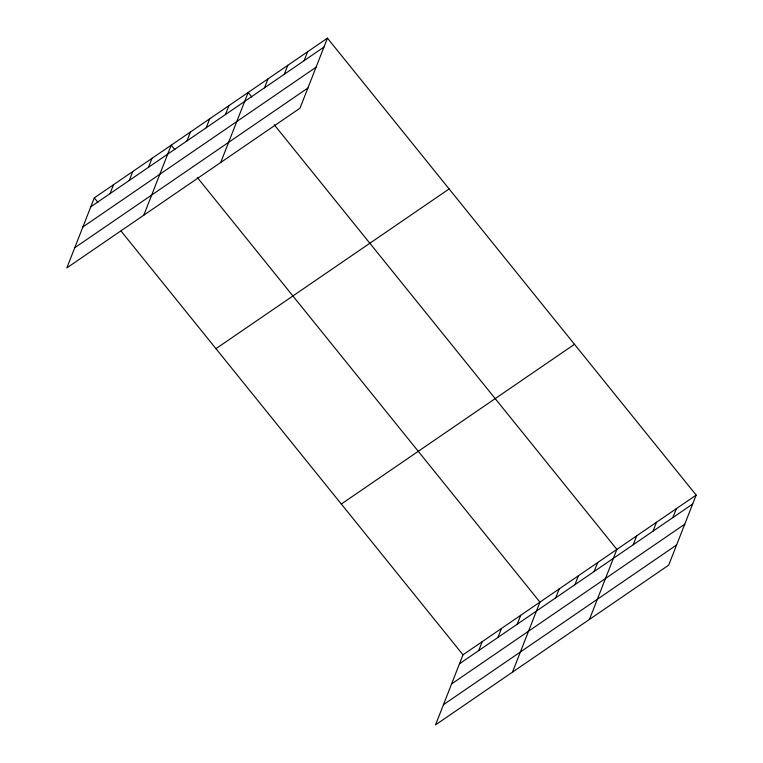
<?xml version="1.0" encoding="UTF-8"?>
<svg xmlns="http://www.w3.org/2000/svg" width="763" height="763" viewBox="0 0 763 763"><rect width="100%" height="100%" fill="white"/><g stroke="black" fill="none" stroke-linecap="round" stroke-linejoin="round"><path stroke-width="1.14" d="M327.451 38.15L94.288 197.875L66.839 267.908L300.002 108.174L327.451 38.15L696.161 495.092L668.712 565.125L435.549 724.85L462.998 654.826L696.161 495.092M110.015 193.64L113.525 184.703M129.252 180.459L132.762 171.522M148.489 167.288L151.99 158.342M143.787 215.195L171.227 145.17L174.851 149.653M186.964 140.926L190.464 131.989M206.201 127.755L209.701 118.809M225.438 114.574L228.938 105.637M220.726 162.481L248.175 92.457L251.79 96.949M264.484 87.821L267.994 78.885M284.303 74.24L287.813 65.303M304.122 60.668L307.632 51.731M478.725 650.581L482.235 641.645M497.962 637.401L501.463 628.464M517.2 624.229L520.7 615.293M512.498 672.136L539.937 602.112L197.302 177.483M555.674 597.868L559.174 588.931M574.911 584.696L578.411 575.76M594.148 571.516L597.648 562.579M589.437 619.432L616.885 549.398L274.241 124.77M633.195 544.763L636.704 535.826M653.014 531.182L656.523 522.245M672.832 517.61L676.342 508.673M90.787 206.821L323.941 47.087M82.881 226.973L316.044 67.249M74.745 247.746L307.909 88.022M215.958 348.672L449.121 188.938M341.319 504.028L574.482 344.304M459.498 663.762L692.651 504.028M451.591 683.915L684.754 524.191M443.456 704.688L676.619 544.963M94.288 197.875L97.912 202.367M121.088 231.094L462.998 654.826"/></g></svg>
